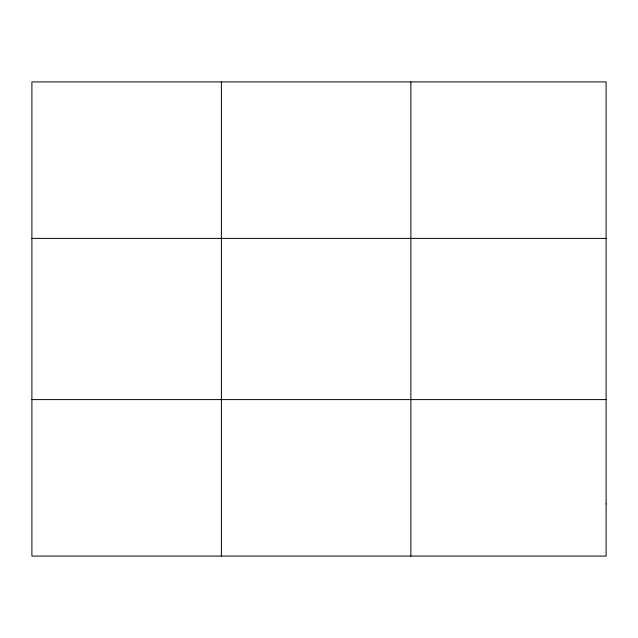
<?xml version="1.0" encoding="UTF-8"?>
<svg xmlns="http://www.w3.org/2000/svg" width="638" height="638" viewBox="0 0 638 638"><rect width="100%" height="100%" fill="white"/><g stroke="black" fill="none" stroke-linecap="round" stroke-linejoin="round"><path stroke-width="0.96" d="M221.386 81.919L221.386 556.081M410.872 81.919L410.872 556.081M31.9 238.397L606.1 238.397M31.9 399.603L606.1 399.603M606.1 503.924L606.1 556.081L31.9 556.081L31.9 81.919L606.1 81.919L606.1 503.924"/></g></svg>
